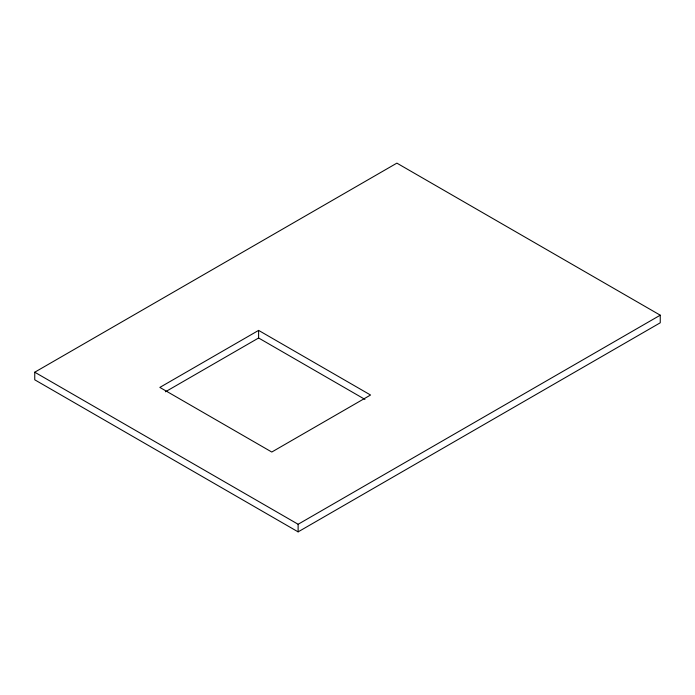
<?xml version="1.0" encoding="UTF-8"?>
<svg xmlns="http://www.w3.org/2000/svg" width="695" height="695" viewBox="0 0 695 695"><rect width="100%" height="100%" fill="white"/><g stroke="black" fill="none" stroke-linecap="round" stroke-linejoin="round"><path stroke-width="1.04" d="M34.75 372.207L396.88 163.134L660.25 315.191L660.25 322.793L298.12 531.866L34.75 379.809L34.75 372.207L298.12 524.265L660.25 315.191M258.61 330.394L159.85 387.41L271.78 452.037L370.548 395.021L258.61 330.394L258.61 337.996L364.945 399.39M165.436 391.789L258.61 337.996M298.12 524.265L298.12 531.866"/></g></svg>
